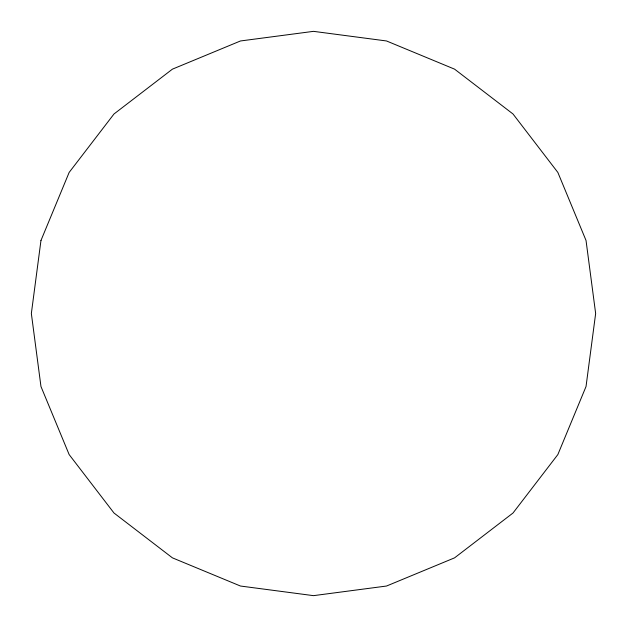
<?xml version="1.0" encoding="UTF-8"?>
<svg xmlns="http://www.w3.org/2000/svg" width="627" height="627" viewBox="0 0 627 627"><rect width="100%" height="100%" fill="white"/><g stroke="black" fill="none" stroke-linecap="round" stroke-linejoin="round"><path stroke-width="0.94" d="M40.967 240.478L31.35 313.5L40.967 386.522L69.15 454.575L113.989 513.011L172.425 557.85L240.478 586.033L313.5 595.65L386.522 586.033L454.575 557.85L513.011 513.011L557.85 454.575L586.033 386.522L595.65 313.5L586.033 240.478L557.85 172.425L513.011 113.989L454.575 69.15L386.522 40.967L313.5 31.35L240.478 40.967L172.425 69.15L113.989 113.989L69.15 172.425L40.967 240.478"/></g></svg>
